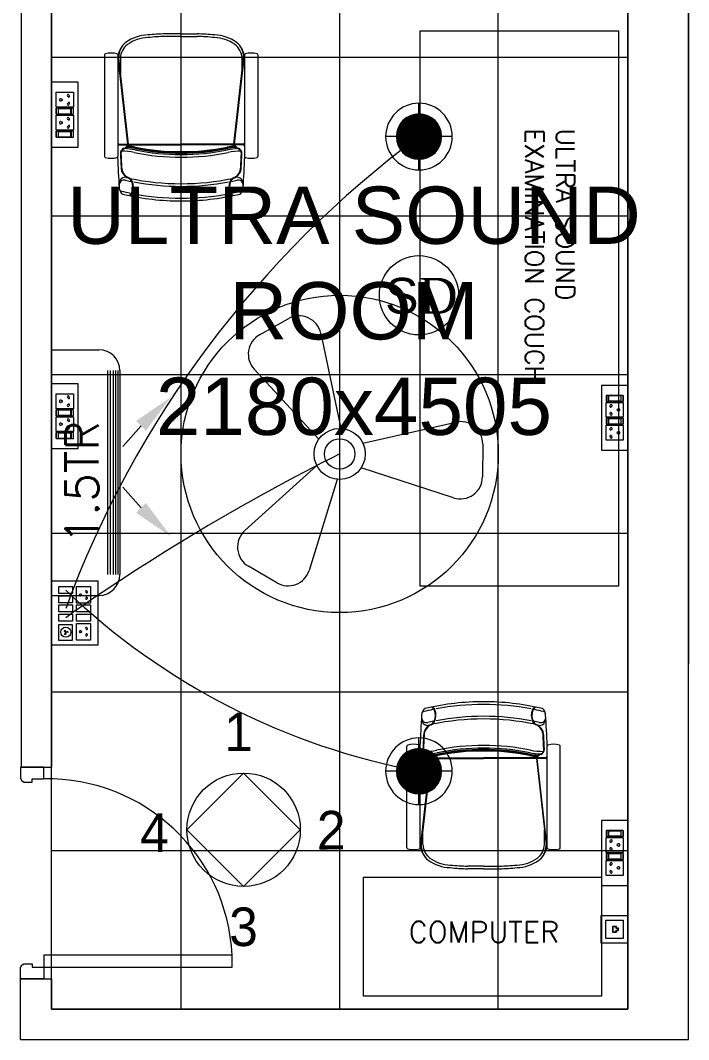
# Model space of a CAD drawing. Extents: x 3552052 to 4102982, y -707811 to -630695.
# Drawn here: x 3696667 to 3699194, y -687541 to -683686 of the extents above; entities that cross this region are included whole.
import ezdxf

# ---------------------------------------------------------------- set-up
doc = ezdxf.new("R2010")
doc.units = 0
doc.header["$LTSCALE"] = 6
doc.header["$MEASUREMENT"] = 0
doc.layers.get('0').update_dxf_attribs({"linetype": 'CONTINUOUS', "lineweight": 0})
for name, color, linetype, lineweight in [('DIM', 7, 'CONTINUOUS', 0), ('DOOR', 44, 'CONTINUOUS', 0), ('ELE-1200MM CEILINGFAN', 6, 'CONTINUOUS', 0), ('ELE-12M RAW&UPS SB', 40, 'CONTINUOUS', 0), ('ELE-12W LED', 1, 'CONTINUOUS', 0), ('ELE-12W UPS LIGHT', 3, 'CONTINUOUS', 0), ('ELE-2NOS OF 6-16 RAW POWER SOCKET', 1, 'CONTINUOUS', 0), ('ELE-4M RAW P.SB', 40, 'CONTINUOUS', 0), ('ELE-4M UPS P.SB', 3, 'CONTINUOUS', 0), ('ELE.LAN POINT', 3, 'CONTINUOUS', 0), ('EQP', 6, 'CONTINUOUS', 0), ('FA-BELOW SMOKE DERECTOR', 1, 'CONTINUOUS', 0), ('HVAC_HI-WALL_1.5TR', 5, 'CONTINUOUS', 0), ('MEP_HVAC_TEXT', 7, 'CONTINUOUS', 0), ('WALL', 8, 'CONTINUOUS', 0)]:
    doc.layers.add(name, color=color, linetype=linetype, lineweight=lineweight)
doc.layers.add('ELE-LIGHTING WIRING', color=7, linetype='CONTINUOUS', lineweight=0, true_color=0x63d7b6)
doc.styles.add('ARIAL', font='arial.ttf')
doc.styles.add('PDF Times New Roman', font='times.ttf')
doc.styles.get("Standard").update_dxf_attribs({"font": 'SIMPLEX'})
doc.styles.add('VERDANA', font='verdana.ttf')

# ---------------------------------------------------------------- blocks, each defined once
blk = doc.blocks.new('2')
at = {"layer": 'ELE-4M UPS P.SB', "color": 8, "linetype": 'ByBlock'}
for p, q in [((3601460.8, -685926.4), (3601460.8, -681421.4)), ((3602060.8, -685926.4), (3602060.8, -681421.4)), ((3602660.8, -685926.4), (3602660.8, -681421.4)), ((3600970.8, -681726.4), (3603150.7, -681726.4)), ((3600970.8, -682326.4), (3603150.7, -682326.4)), ((3600970.8, -682926.4), (3603150.7, -682926.4)), ((3600970.8, -683526.4), (3603150.7, -683526.4)), ((3600970.8, -684126.4), (3603150.7, -684126.4)), ((3600970.8, -684726.4), (3603150.7, -684726.4)), ((3600970.8, -685326.4), (3603150.7, -685326.4))]:
    blk.add_line(p, q, dxfattribs=at)
blk.add_lwpolyline([(3600970.8, -681421.4), (3603150.7, -681421.4), (3603150.7, -685926.4), (3600970.8, -685926.4)], close=True, dxfattribs=at)
blk = doc.blocks.new('Z$W@#1841')
at = {"layer": 'DOOR'}
blk.add_lwpolyline([(482.5, 633.2), (482.5, -167.4), (533, -167.4), (533, 633.2)], close=True, dxfattribs=at)
for points in [[(-254.1, -217.9), (-267.6, -217.9), (-267.6, -167.4), (-317.3, -167.4), (-317.3, -267.4), (-267.6, -267.4), (-267.6, -265.2, 0.414214), (-256.3, -253.9), (-254.1, -253.9)], [(519.5, -217.9), (533, -217.9), (533, -167.4), (582.7, -167.4), (582.7, -267.4), (533, -267.4), (533, -265.2, -0.414214), (521.7, -253.9), (519.5, -253.9)]]:
    blk.add_lwpolyline(points, format="xyb", close=True, dxfattribs=at)
at = {"layer": 'DOOR', "color": 145}
blk.add_arc((518.4, -152.1), 786.1, 92.6177, 181.1129, dxfattribs=at)
blk = doc.blocks.new('5')
at = {"layer": 'ELE-12M RAW&UPS SB', "color": 40, "ltscale": 10}
for p, q in [((3595747.9, -684825.4), (3595754.5, -684829.6)), ((3595757, -684828.9), (3595762, -684823.1)), ((3595764.6, -684826.2), (3595757.6, -684829.8)), ((3595754.1, -684830.6), (3595746.6, -684829.2)), ((3595755.5, -684840.2), (3595755.9, -684832.4)), ((3595757, -684832.2), (3595759.5, -684839.4))]:
    blk.add_line(p, q, dxfattribs=at)
for points in [[(3595950.5, -684951.6), (3595706.7, -684951.6), (3595706.7, -684776.6), (3595950.5, -684776.6)], [(3595784.7, -684803.3), (3595726.6, -684803.3), (3595726.6, -684856.1), (3595784.7, -684856.1)], [(3595824.4, -684856.4), (3595798, -684856.4), (3595798, -684803.6), (3595824.4, -684803.6)], [(3595859.1, -684856.4), (3595832.7, -684856.4), (3595832.7, -684803.6), (3595859.1, -684803.6)], [(3595893.8, -684856.4), (3595867.4, -684856.4), (3595867.4, -684803.6), (3595893.8, -684803.6)], [(3595824.4, -684923.9), (3595798, -684923.9), (3595798, -684871.1), (3595824.4, -684871.1)], [(3595859.1, -684923.9), (3595832.7, -684923.9), (3595832.7, -684871.1), (3595859.1, -684871.1)]]:
    blk.add_lwpolyline(points, close=True, dxfattribs=at)
at = {"layer": 'ELE-12M RAW&UPS SB', "color": 3, "linetype": 'ByBlock', "elevation": 0}
blk.add_lwpolyline([(3595928.5, -684856.4), (3595902.1, -684856.4), (3595902.1, -684803.6), (3595928.5, -684803.6)], close=True, dxfattribs=at)
at = {"layer": 'ELE-12M RAW&UPS SB', "color": 40, "ltscale": 10}
for radius in [19.1, 1.78]:
    blk.add_circle((3595756, -684830.6), radius, dxfattribs=at)
at = {"layer": 'ELE-4M RAW P.SB', "color": 40, "ltscale": 10}
for p, q in [((3595726.6, -684871.4), (3595789.7, -684871.4)), ((3595726.6, -684924.2), (3595726.6, -684871.4)), ((3595789.7, -684871.4), (3595789.7, -684924.2)), ((3595865.4, -684871.4), (3595928.5, -684871.4)), ((3595865.4, -684924.2), (3595865.4, -684871.4)), ((3595928.5, -684871.4), (3595928.5, -684924.2)), ((3595789.7, -684924.2), (3595726.6, -684924.2)), ((3595928.5, -684924.2), (3595865.4, -684924.2))]:
    blk.add_line(p, q, dxfattribs=at)
for centre, radius, start, end in [((3595745, -684908.1), 3.1, 5.2689, 272.51), ((3595758.2, -684884.8), 3.6, 307.1584, 232.8416), ((3595758.2, -684888.4), 2.29, 161.4031, 18.5969), ((3595771.4, -684908.1), 3.1, 267.49, 174.7311), ((3595883.7, -684908.1), 3.1, 5.2689, 272.51), ((3595896.9, -684884.8), 3.6, 307.1584, 232.8416), ((3595896.9, -684888.4), 2.29, 161.4031, 18.5969), ((3595910.1, -684908.1), 3.1, 267.49, 174.7311), ((3595747.5, -684910.3), 2.5, 202.6838, 75.0951), ((3595768.9, -684910.3), 2.5, 104.9049, 337.3162), ((3595886.2, -684910.3), 2.5, 202.6838, 75.0951), ((3595907.6, -684910.3), 2.5, 104.9049, 337.3162)]:
    blk.add_arc(centre, radius, start, end, dxfattribs=at)
blk = doc.blocks.new('RTUH 6U')
at = {"layer": 'ELE-2NOS OF 6-16 RAW POWER SOCKET', "color": 30, "lineweight": 0, "ltscale": 300}
for p, q in [((-311.5, -26.5), (-226.5, -26.5)), ((-311.5, -123.5), (-311.5, -26.5)), ((-226.5, -26.5), (-226.5, -123.5)), ((-187.1, -26.5), (-220.9, -26.5)), ((-220.9, -26.5), (-220.9, -123.5)), ((-189.9, -37), (-218, -37)), ((-218, -37), (-218, -113)), ((-189.9, -40.4), (-218, -40.4)), ((-189.9, -113), (-189.9, -37)), ((-187.1, -123.5), (-187.1, -26.5)), ((-187.1, -123.5), (-187.1, -26.5)), ((-181.4, -123.5), (-181.4, -26.5)), ((-181.4, -26.5), (-96.4, -26.5)), ((-96.4, -26.5), (-96.4, -123.5)), ((-57, -26.5), (-90.8, -26.5)), ((-90.8, -26.5), (-90.8, -123.5)), ((-59.8, -37), (-88, -37)), ((-88, -37), (-88, -113)), ((-59.8, -40.4), (-88, -40.4)), ((-59.8, -113), (-59.8, -37)), ((-57, -123.5), (-57, -26.5)), ((-57, -123.5), (-57, -26.5)), ((-218, -113), (-189.9, -113)), ((-88, -113), (-59.8, -113)), ((-226.5, -123.5), (-311.5, -123.5)), ((-187.1, -123.5), (-220.9, -123.5)), ((-220.9, -123.5), (-187.1, -123.5)), ((-96.4, -123.5), (-181.4, -123.5)), ((-57, -123.5), (-90.8, -123.5)), ((-90.8, -123.5), (-57, -123.5))]:
    blk.add_line(p, q, dxfattribs=at)
blk.add_lwpolyline([(0, 0), (-368.5, 0), (-368.5, -150), (0, -150)], close=True, dxfattribs=at)
for centre, radius, start, end in [((-293.2, -56.1), 5.7, 87.48997, 354.73109), ((-288.7, -52.1), 4.6, 284.90486, 157.31619), ((-249.3, -52.1), 4.6, 22.68381, 255.09514), ((-244.8, -56.1), 5.7, 185.26891, 92.51003), ((-163.1, -56.1), 5.7, 87.48997, 354.73109), ((-158.6, -52.1), 4.6, 284.90486, 157.31619), ((-119.2, -52.1), 4.6, 22.68381, 255.09514), ((-114.7, -56.1), 5.7, 185.26891, 92.51003), ((-269, -99), 6.62, 127.15837, 52.84163), ((-269, -92.3), 4.22, 341.40312, 198.59688), ((-138.9, -99), 6.62, 127.15837, 52.84163), ((-138.9, -92.3), 4.22, 341.40312, 198.59688)]:
    blk.add_arc(centre, radius, start, end, dxfattribs=at)
blk = doc.blocks.new('HI WALL SPLIT AC UNIT 1.5TR')
at = {"layer": 'HVAC_HI-WALL_1.5TR', "color": 7, "lineweight": 5}
for p, q in [((1295285.1, -129882.4), (1295362.7, -129951.6)), ((1295595, -129882.4), (1295517.4, -129951.6))]:
    blk.add_line(p, q, dxfattribs=at)
at = {"layer": 'HVAC_HI-WALL_1.5TR', "color": 5, "lineweight": 5}
for p, q in [((1295076, -129962.8), (1295847.5, -129962.8)), ((1294997.2, -130220.8), (1294997.2, -130041.6)), ((1295926.2, -130220.8), (1295926.2, -130041.6)), ((1294997.2, -130220.8), (1295926.2, -130220.8))]:
    blk.add_line(p, q, dxfattribs=at)
at = {"layer": 'HVAC_HI-WALL_1.5TR', "color": 8, "lineweight": 5}
for p, q in [((1295076, -129969.7), (1295847.5, -129969.7)), ((1295076, -129979), (1295847.5, -129979)), ((1295076, -129988.2), (1295847.5, -129988.2)), ((1295076, -129999.8), (1295847.5, -129999.8)), ((1295076, -130009), (1295847.5, -130009))]:
    blk.add_line(p, q, dxfattribs=at)
at = {"layer": 'HVAC_HI-WALL_1.5TR', "color": 5, "lineweight": 5}
for centre, start, end in [((1295076, -130041.6), 90, 180), ((1295847.5, -130041.6), 0, 90)]:
    blk.add_arc(centre, 78.8, start, end, dxfattribs=at)
at = {"layer": 'HVAC_HI-WALL_1.5TR', "color": 7, "lineweight": 5}
for points in [[(1295304, -129864.2), (1295266.2, -129900.6), (1295175.9, -129769)], [(1295576.1, -129864.2), (1295613.9, -129900.6), (1295704.2, -129769)]]:
    blk.add_solid(points, dxfattribs=at)
blk = doc.blocks.new('Voice')
at = {"layer": 'ELE.LAN POINT', "color": 6}
for points in [[(0, -31.8), (127.9, -31.8), (127.9, 92), (0, 92)], [(21.9, -10), (106, -10), (106, 70.1), (21.9, 70.1)], [(77.3, 21.4), (69.7, 21.4), (69.7, 11.7), (58.1, 11.7), (58.1, 21.4), (50.6, 21.4), (50.6, 38.7), (77.3, 38.7)], [(75.9, 22.8), (68.4, 22.8), (68.4, 13), (59.5, 13), (59.5, 22.8), (52, 22.8), (52, 37.4), (75.9, 37.4)]]:
    blk.add_lwpolyline(points, close=True, dxfattribs=at)
blk = doc.blocks.new('QWE')
at = {"layer": 'ELE-12W UPS LIGHT'}
h = blk.add_hatch(dxfattribs=at)
h.set_pattern_fill('ANSI31', color=8)
h.set_pattern_definition([(45, (-1135553.9097, 459369.4158), (-2.24506403, 2.24506403), [])])
edge = h.paths.add_edge_path()
edge.add_arc((0, 0), 85.7, 0, 360)
at = {"layer": 'ELE-12W UPS LIGHT', "color": 3}
for p, q in [((0, -126.1), (0, 126.1)), ((-126.1, 0), (126.1, 0))]:
    blk.add_line(p, q, dxfattribs=at)
for radius in [126.1, 85.7]:
    blk.add_circle((0, 0), radius, dxfattribs=at)
blk = doc.blocks.new('18W LED')
at = {"layer": 'ELE-12W LED'}
h = blk.add_hatch(dxfattribs=at)
h.set_pattern_fill('ANSI31', color=252)
h.set_pattern_definition([(45, (-1135553.9097, 459369.4158), (-2.24506403, 2.24506403), [])])
edge = h.paths.add_edge_path()
edge.add_arc((0, 0), 85.7, 0, 360)
at = {"layer": 'ELE-12W LED', "color": 1}
for p, q in [((0, -126.1), (0, 126.1)), ((-126.1, 0), (126.1, 0))]:
    blk.add_line(p, q, dxfattribs=at)
for radius in [126.1, 85.7]:
    blk.add_circle((0, 0), radius, dxfattribs=at)
blk = doc.blocks.new('A$C07FB25EA')
at = {"layer": 'ELE-1200MM CEILINGFAN', "color": 3}
for p, q in [((6.53, 13.37), (9.47, 11.64)), ((0.26, 2.64), (3.17, 12.07)), ((9.84, 7.94), (2.36, 1.21)), ((-11.8, 4.55), (-2.22, 1.44)), ((-14.84, -1.03), (-14.81, 2.38)), ((-2.41, -1.1), (-12.04, -3.29)), ((2.16, -1.54), (8.87, -8.78)), ((1.96, -12.49), (-0.13, -2.65)), ((8.31, -12.34), (5.35, -14.02))]:
    blk.add_line(p, q, dxfattribs=at)
at = {"layer": 'ELE-1200MM CEILINGFAN', "color": 5, "ltscale": 10}
blk.add_circle((0, 0), 16.45, dxfattribs=at)
at = {"layer": 'ELE-1200MM CEILINGFAN', "color": 3}
for radius in [2.65, 1.58]:
    blk.add_circle((0, 0), radius, dxfattribs=at)
for centre, start, end in [((5.36, 11.38), 59.5281, 162.5229), ((8.3, 9.66), 311.9493, 59.5281), ((-12.51, 2.36), 71.9493, 179.5281), ((-12.54, -1.05), 179.5281, 282.5229), ((7.18, -10.34), 299.5281, 42.5229), ((4.21, -12.02), 191.9493, 299.5281)]:
    blk.add_arc(centre, 2.3, start, end, dxfattribs=at)
blk = doc.blocks.new('SMOKE DETECTOR')
at = {"layer": 'FA-BELOW SMOKE DERECTOR', "color": 7}
blk.add_circle((931028.7, -118293.9), 166, dxfattribs=at)
at = {"layer": 'FA-BELOW SMOKE DERECTOR', "insert": (930887.1, -118373), "char_height": 150, "attachment_point": 7, "style": 'PDF Times New Roman'}
blk.add_mtext('{\\fArial|b0|i0|c0|p34;S}D', dxfattribs=at)

msp = doc.modelspace()

# ---------------------------------------------------------------- linework, layer by layer
msp.add_lwpolyline([(3697511.2, -686532.7), (3697296.8, -686747.1), (3697511.2, -686961.6), (3697725.6, -686747.1), (3697511.2, -686532.7)], close=True)
msp.add_circle((3697511.2, -686747.1), 214.4)
at = {"layer": 'ELE-LIGHTING WIRING', "linetype": 'ByBlock'}
for centre, radius, start, end in [((3700496.8, -687257.9), 3899.1, 126.5549, 159.7808), ((3701521.3, -692607.8), 8144.1, 116.60156, 125.10387)]:
    msp.add_arc(centre, radius, start, end, dxfattribs=at)
at = {"layer": 'ELE-LIGHTING WIRING', "color": 254, "linetype": 'ByBlock', "true_color": 0xdebad0}
msp.add_arc((3698652.6, -683946.1), 2623.6, 226.2391, 259.5008, dxfattribs=at)
at = {"layer": 'EQP'}
for p, q in [((3697274.8, -683737.3), (3697214.8, -683737.3)), ((3697274.8, -683747.3), (3697214.8, -683747.3)), ((3697274.8, -683737.3), (3697334.8, -683737.3)), ((3697274.8, -683747.3), (3697334.8, -683747.3)), ((3696984.8, -683816.7), (3696984.8, -684201.2)), ((3697034.8, -683816.7), (3697034.8, -684201.2)), ((3697514.8, -683816.7), (3697514.8, -684201.2)), ((3697564.8, -683816.7), (3697564.8, -684201.2)), ((3697073.1, -684154.7), (3697036.5, -683828.4)), ((3697075.1, -684154.7), (3697038.5, -683828.3)), ((3697044.8, -683828.9), (3697044.8, -683885.1)), ((3697474.5, -684154.7), (3697511.2, -683828.3)), ((3697476.5, -684154.7), (3697513.2, -683828.4)), ((3697504.8, -683828.9), (3697504.8, -683885.1)), ((3697034.9, -684161.3), (3697034.9, -684181.6)), ((3697039.9, -684154.7), (3697274.8, -684154.7)), ((3697039.9, -684156.3), (3697274.8, -684156.3)), ((3697509.8, -684154.7), (3697274.8, -684154.7)), ((3697509.8, -684156.3), (3697274.8, -684156.3)), ((3697514.8, -684161.3), (3697514.8, -684181.6)), ((3698129, -686815.2), (3698129, -686430.7)), ((3698179, -686815.2), (3698179, -686430.7)), ((3698659, -686815.2), (3698659, -686430.7)), ((3698709, -686815.2), (3698709, -686430.7)), ((3698179, -686470.6), (3698179, -686450.3)), ((3698217.3, -686477.2), (3698180.6, -686803.5)), ((3698219.3, -686477.2), (3698182.6, -686803.6)), ((3698184, -686475.6), (3698419, -686475.6)), ((3698184, -686477.2), (3698419, -686477.2)), ((3698653.9, -686475.6), (3698419, -686475.6)), ((3698653.9, -686477.2), (3698419, -686477.2)), ((3698618.7, -686477.2), (3698655.4, -686803.6)), ((3698620.7, -686477.2), (3698657.4, -686803.5)), ((3698658.9, -686470.6), (3698658.9, -686450.3)), ((3698189, -686803), (3698189, -686746.8)), ((3698649, -686803), (3698649, -686746.8)), ((3698419, -686884.5), (3698359, -686884.5)), ((3698419, -686894.5), (3698359, -686894.5)), ((3698419, -686884.5), (3698479, -686884.5)), ((3698419, -686894.5), (3698479, -686894.5))]:
    msp.add_line(p, q, dxfattribs=at)
at = {"layer": 'EQP', "linetype": 'ByBlock'}
for points in [[(3698929.1, -683725.8), (3698929.1, -685825.8), (3698179.1, -685825.8), (3698179.1, -683725.8)], [(3697964.6, -686925.9), (3698864.6, -686925.9), (3698864.6, -687375.9), (3697964.6, -687375.9)]]:
    msp.add_lwpolyline(points, close=True, dxfattribs=at)
at = {"layer": 'EQP'}
for centre, radius, start, end in [((3697152.1, -683888.9), 147.6, 91.4596, 125.8977), ((3697218.4, -684351.7), 614.4, 90.3336, 96.5501), ((3697218.4, -684351.7), 604.4, 90.3336, 96.5501), ((3697331.3, -684351.7), 614.4, 83.4499, 89.6664), ((3697331.3, -684351.7), 604.4, 83.4499, 89.6664), ((3697397.6, -683888.9), 147.6, 54.1023, 88.5404), ((3697114.7, -683832.4), 80, 127.9745, 177.3131), ((3697117.1, -683830.4), 80.6, 143.4972, 178.4824), ((3697121.2, -683828.3), 82.7, 146.0345, 179.9081), ((3697114.7, -683832.4), 70, 127.9745, 177.3131), ((3697152.1, -683888.9), 137.6, 91.4596, 125.8977), ((3697397.6, -683888.9), 137.6, 54.1023, 88.5404), ((3697434.9, -683832.4), 70, 2.6869, 52.0255), ((3697434.9, -683832.4), 80, 2.6869, 52.0255), ((3697428.5, -683828.3), 82.7, 0.0919, 33.9655), ((3697432.6, -683830.4), 80.6, 1.5176, 36.5028), ((3696988.8, -683816.7), 4, 104.5092, 180), ((3697009.8, -683897.8), 87.8, 75.4908, 104.5092), ((3697030.8, -683816.7), 4, 0, 75.4908), ((3697518.8, -683816.7), 4, 104.5092, 180), ((3697539.8, -683897.8), 87.8, 75.4908, 104.5092), ((3697560.8, -683816.7), 4, 0, 75.4908), ((3697037.4, -683828.3), 1, 178.4824, 186.413), ((3697512.2, -683828.3), 1, 353.587, 1.5176), ((3697039.8, -684149.7), 5, 180, 270), ((3697039.9, -684161.3), 5, 90, 180), ((3697065, -684188.7), 20, 110.756, 182.6723), ((3697065, -684188.7), 18, 110.756, 182.6723), ((3697047.8, -684143.1), 28.7, 290.756, 332.6792), ((3697047.8, -684143.1), 30.7, 290.756, 332.6792), ((3697038.1, -684523.8), 353.3, 80.0573, 86.41), ((3697038.1, -684523.8), 358.3, 80.0573, 85.3033), ((3697038.1, -684523.8), 361.3, 80.0573, 84.8805), ((3697038.1, -684523.8), 364.3, 80.0573, 84.5607), ((3697272.3, -683339.8), 848.7, 258.2946, 270.1678), ((3697272.3, -683339.8), 845.7, 258.2946, 270.1692), ((3697272.3, -683339.8), 842.7, 258.2946, 270.17), ((3697277.3, -683339.8), 842.7, 269.83, 281.7054), ((3697277.3, -683339.8), 845.7, 269.8308, 281.7054), ((3697277.3, -683339.8), 848.7, 269.8322, 281.7054), ((3697511.6, -684523.8), 364.3, 95.4393, 99.9427), ((3697511.6, -684523.8), 361.3, 95.1195, 99.9427), ((3697511.6, -684523.8), 358.3, 94.6967, 99.9427), ((3697511.6, -684523.8), 353.3, 93.59, 99.9427), ((3697501.9, -684143.1), 30.7, 207.3208, 249.244), ((3697501.9, -684143.1), 28.7, 207.3208, 249.244), ((3697484.6, -684188.7), 18, 357.3277, 69.244), ((3697484.6, -684188.7), 20, 357.3277, 69.244), ((3697509.8, -684149.7), 5, 270, 0), ((3697509.8, -684161.3), 5, 0, 90), ((3696988.8, -684201.2), 4, 180, 255.4908), ((3697009.8, -684120), 87.8, 255.4908, 284.5092), ((3697030.8, -684201.2), 4, 284.5092, 0), ((3708080.7, -683674.5), 11059.2, 182.74156, 183.34037), ((3708080.7, -683674.5), 11047.6, 182.67234, 182.9425), ((3708080.7, -683674.5), 11045.6, 182.67234, 182.94196), ((3697038.1, -684523.8), 343.3, 80.0573, 88.1969), ((3697272.3, -683339.8), 863.7, 258.2946, 270.1678), ((3697272.3, -683339.8), 853.7, 258.2946, 270.1678), ((3697277.3, -683339.8), 853.7, 269.8322, 281.7054), ((3697277.3, -683339.8), 863.7, 269.8322, 281.7054), ((3697277.3, -683339.8), 863.7, 269.8322, 269.8341), ((3697511.6, -684523.8), 343.3, 91.8031, 99.9427), ((3686469, -683674.5), 11045.6, 357.05804, 357.32766), ((3686469, -683674.5), 11047.6, 357.0575, 357.32766), ((3686469, -683674.5), 11059.2, 356.65963, 357.25844), ((3697518.8, -684201.2), 4, 180, 255.4908), ((3697539.8, -684120), 87.8, 255.4908, 284.5092), ((3697560.8, -684201.2), 4, 284.5092, 0), ((3697093.3, -684241.1), 45.7, 180.6246, 247.0402), ((3697093.3, -684241.1), 43.7, 180.6246, 247.0402), ((3697456.4, -684241.1), 43.7, 292.9598, 359.3754), ((3697456.4, -684241.1), 45.7, 292.9598, 359.3754), ((3697062.6, -684299.8), 20.5, 61.6089, 168.9238), ((3697063.4, -684308), 27.6, 27.9512, 63.9874), ((3697063.4, -684308), 29.6, 27.9512, 63.9874), ((3697274.8, -683353.4), 950.4, 258.1893, 270), ((3697274.8, -683353.4), 950.4, 270, 281.8107), ((3697486.3, -684308), 29.6, 116.0126, 152.0488), ((3697486.3, -684308), 27.6, 116.0126, 152.0488), ((3697487.1, -684299.8), 20.5, 11.0762, 118.3911), ((3697059.7, -684309.9), 20, 77.3268, 183.2999), ((3697094.1, -684312.4), 54.3, 162.2542, 179.7432), ((3697094.1, -684312.4), 54.3, 186.9024, 201.7937), ((3697050.9, -684321.9), 10, 192.4627, 256.2992), ((3697274.8, -683353.4), 960.4, 257.3268, 258.6038), ((3697038.1, -684317.1), 54.3, 338.2063, 23.9665), ((3697038.1, -684317.1), 56.3, 338.2063, 23.9665), ((3697274.8, -683353.4), 960.4, 259.2244, 270), ((3697274.8, -683353.4), 960.4, 270, 280.7756), ((3697511.5, -684317.1), 56.3, 156.0335, 201.7937), ((3697511.5, -684317.1), 54.3, 156.0335, 201.7937), ((3697274.8, -683353.4), 960.4, 281.3962, 282.6732), ((3697489.9, -684309.9), 20, 356.7001, 102.6732), ((3697498.8, -684321.9), 10, 283.7008, 347.5373), ((3697455.5, -684312.4), 54.3, 338.2063, 353.0976), ((3697455.5, -684312.4), 54.3, 0.2568, 17.7458), ((3697061.4, -684325.5), 19, 201.7937, 260.2285), ((3697274.8, -683403.3), 955.6, 256.2992, 258.338), ((3697274.8, -683403.3), 965.6, 257.0302, 270), ((3697070.3, -684329.1), 20, 287.5438, 336.0335), ((3697070.3, -684329.1), 22, 295.7963, 336.0335), ((3697274.8, -683403.3), 955.6, 259.1713, 270), ((3697274.8, -683403.3), 955.6, 270, 280.8287), ((3697274.8, -683403.3), 965.6, 270, 282.9698), ((3697479.4, -684329.1), 22, 203.9665, 244.2037), ((3697479.4, -684329.1), 20, 203.9665, 252.4562), ((3697274.8, -683403.3), 955.6, 281.662, 283.7008), ((3697488.3, -684325.5), 19, 279.7715, 338.2063), ((3698205.5, -686306.4), 19, 99.7715, 158.2063), ((3698419, -687228.6), 955.6, 101.662, 103.7008), ((3698419, -687228.6), 965.6, 90, 102.9698), ((3698214.4, -686302.7), 20, 23.9665, 72.4562), ((3698214.4, -686302.7), 22, 23.9665, 64.2037), ((3698419, -687228.6), 955.6, 90, 100.8287), ((3698419, -687228.6), 965.6, 77.0302, 90), ((3698419, -687228.6), 955.6, 79.1713, 90), ((3698623.5, -686302.7), 22, 115.7963, 156.0335), ((3698623.5, -686302.7), 20, 107.5438, 156.0335), ((3698419, -687228.6), 955.6, 76.2992, 78.338), ((3698632.5, -686306.4), 19, 21.7937, 80.2285), ((3709224.8, -686957.4), 11059.2, 176.65963, 177.25844), ((3698203.9, -686321.9), 20, 176.7001, 282.6732), ((3698238.3, -686319.5), 54.3, 180.2568, 197.7458), ((3698238.3, -686319.5), 54.3, 158.2063, 173.0976), ((3698195, -686309.9), 10, 103.7008, 167.5373), ((3698419, -687278.4), 950.4, 90, 101.8107), ((3698182.3, -686314.8), 54.3, 336.0335, 21.7937), ((3698182.3, -686314.8), 56.3, 336.0335, 21.7937), ((3698419, -687278.4), 960.4, 90, 100.7756), ((3698419, -687278.4), 960.4, 79.2244, 90), ((3698419, -687278.4), 950.4, 78.1893, 90), ((3698655.7, -686314.8), 56.3, 158.2063, 203.9665), ((3698655.7, -686314.8), 54.3, 158.2063, 203.9665), ((3698634.1, -686321.9), 20, 257.3268, 3.2999), ((3698642.9, -686309.9), 10, 12.4627, 76.2992), ((3698599.7, -686319.5), 54.3, 6.9024, 21.7937), ((3698599.7, -686319.5), 54.3, 342.2542, 359.7432), ((3687613.1, -686957.4), 11059.2, 2.74156, 3.34037), ((3698206.7, -686332.1), 20.5, 191.0762, 298.3911), ((3698237.4, -686390.7), 45.7, 112.9598, 179.3754), ((3698237.4, -686390.7), 43.7, 112.9598, 179.3754), ((3698419, -687278.4), 960.4, 101.3962, 102.6732), ((3698207.5, -686323.9), 27.6, 296.0126, 332.0488), ((3698207.5, -686323.9), 29.6, 296.0126, 332.0488), ((3698630.4, -686323.9), 29.6, 207.9512, 243.9874), ((3698630.4, -686323.9), 27.6, 207.9512, 243.9874), ((3698419, -687278.4), 960.4, 77.3268, 78.6038), ((3698600.5, -686390.7), 43.7, 0.6246, 67.0402), ((3698600.5, -686390.7), 45.7, 0.6246, 67.0402), ((3698631.2, -686332.1), 20.5, 241.6089, 348.9238), ((3709224.8, -686957.4), 11047.6, 177.0575, 177.32766), ((3709224.8, -686957.4), 11045.6, 177.05804, 177.32766), ((3687613.1, -686957.4), 11045.6, 2.67234, 2.94196), ((3687613.1, -686957.4), 11047.6, 2.67234, 2.9425), ((3698133, -686430.7), 4, 104.5092, 180), ((3698154, -686511.8), 87.8, 75.4908, 104.5092), ((3698175, -686430.7), 4, 0, 75.4908), ((3698209.2, -686443.2), 20, 177.3277, 249.244), ((3698209.2, -686443.2), 18, 177.3277, 249.244), ((3698182.3, -686108), 343.3, 271.8031, 279.9427), ((3698416.5, -687292.1), 863.7, 89.8322, 101.7054), ((3698416.5, -687292.1), 853.7, 89.8322, 101.7054), ((3698416.5, -687292.1), 848.7, 89.8322, 101.7054), ((3698416.5, -687292.1), 845.7, 89.8308, 101.7054), ((3698421.5, -687292.1), 863.7, 78.2946, 90.1678), ((3698416.5, -687292.1), 863.7, 89.8322, 89.8341), ((3698421.5, -687292.1), 853.7, 78.2946, 90.1678), ((3698421.5, -687292.1), 848.7, 78.2946, 90.1678), ((3698421.5, -687292.1), 845.7, 78.2946, 90.1692), ((3698655.7, -686108), 343.3, 260.0573, 268.1969), ((3698628.8, -686443.2), 18, 290.756, 2.6723), ((3698628.8, -686443.2), 20, 290.756, 2.6723), ((3698663, -686430.7), 4, 104.5092, 180), ((3698684, -686511.8), 87.8, 75.4908, 104.5092), ((3698705, -686430.7), 4, 0, 75.4908), ((3698184, -686470.6), 5, 180, 270), ((3698184, -686482.2), 5, 90, 180), ((3698191.9, -686488.8), 28.7, 27.3208, 69.244), ((3698191.9, -686488.8), 30.7, 27.3208, 69.244), ((3698182.3, -686108), 353.3, 273.59, 279.9427), ((3698182.3, -686108), 358.3, 274.6967, 279.9427), ((3698182.3, -686108), 361.3, 275.1195, 279.9427), ((3698182.3, -686108), 364.3, 275.4393, 279.9427), ((3698416.5, -687292.1), 842.7, 89.83, 101.7054), ((3698421.5, -687292.1), 842.7, 78.2946, 90.17), ((3698655.7, -686108), 364.3, 260.0573, 264.5607), ((3698655.7, -686108), 361.3, 260.0573, 264.8805), ((3698655.7, -686108), 358.3, 260.0573, 265.3033), ((3698655.7, -686108), 353.3, 260.0573, 266.41), ((3698646, -686488.8), 30.7, 110.756, 152.6792), ((3698646, -686488.8), 28.7, 110.756, 152.6792), ((3698653.9, -686470.6), 5, 270, 0), ((3698654, -686482.2), 5, 0, 90), ((3698133, -686815.2), 4, 180, 255.4908), ((3698154, -686734.1), 87.8, 255.4908, 284.5092), ((3698175, -686815.2), 4, 284.5092, 0), ((3698258.9, -686799.5), 80, 182.6869, 232.0255), ((3698181.6, -686803.6), 1, 173.587, 181.5176), ((3698261.2, -686801.5), 80.6, 181.5176, 216.5028), ((3698265.3, -686803.6), 82.7, 180.0919, 213.9655), ((3698258.9, -686799.5), 70, 182.6869, 232.0255), ((3698579.1, -686799.5), 70, 307.9745, 357.3131), ((3698579.1, -686799.5), 80, 307.9745, 357.3131), ((3698572.6, -686803.6), 82.7, 326.0345, 359.9081), ((3698576.7, -686801.5), 80.6, 323.4972, 358.4824), ((3698656.4, -686803.6), 1, 358.4824, 6.413), ((3698663, -686815.2), 4, 180, 255.4908), ((3698684, -686734.1), 87.8, 255.4908, 284.5092), ((3698705, -686815.2), 4, 284.5092, 0), ((3698296.2, -686742.9), 147.6, 234.1023, 268.5404), ((3698296.2, -686742.9), 137.6, 234.1023, 268.5404), ((3698541.7, -686742.9), 137.6, 271.4596, 305.8977), ((3698541.7, -686742.9), 147.6, 271.4596, 305.8977), ((3698362.5, -686280.1), 614.4, 263.4499, 269.6664), ((3698362.5, -686280.1), 604.4, 263.4499, 269.6664), ((3698475.4, -686280.1), 604.4, 270.3336, 276.5501), ((3698475.4, -686280.1), 614.4, 270.3336, 276.5501)]:
    msp.add_arc(centre, radius, start, end, dxfattribs=at)
at = {"layer": 'WALL', "color": 8, "linetype": 'ByBlock'}
for p, q in [((3696669.6, -682690.7), (3696669.6, -684420.7)), ((3699194.5, -687540.8), (3699194.4, -682690.7)), ((3696784.6, -682920.7), (3696784.6, -684535.7)), ((3698964.5, -687425.8), (3698964.4, -682920.7)), ((3699194.4, -682920.7), (3699194.5, -686120.7)), ((3696669.6, -684420.7), (3696669.6, -686510.8)), ((3696784.6, -684535.7), (3696784.6, -686510.8)), ((3696669.6, -686510.8), (3696784.6, -686510.8)), ((3696669.6, -687310.8), (3696784.6, -687310.8)), ((3696784.6, -687310.8), (3696784.6, -687425.8)), ((3696784.6, -687425.8), (3698964.4, -687425.8)), ((3696666.6, -687540.8), (3699194.5, -687540.8))]:
    msp.add_line(p, q, dxfattribs=at)
msp.add_lwpolyline([(3696666.6, -687540.8), (3696666.6, -687310.8)], dxfattribs=at)

# ---------------------------------------------------------------- block references
at = {"layer": 'DOOR', "color": 8, "linetype": 'Continuous', "xscale": 0.8888888889923692, "yscale": 0.8888888889923692, "zscale": 0.8888888889923692, "rotation": 270}
msp.add_blockref('Z$W@#1841', (3696904.3, -686792.8), dxfattribs=at)
at = {"layer": 'ELE-1200MM CEILINGFAN', "color": 7, "ltscale": 8, "xscale": 36.47592107175105, "yscale": 36.47592107175105, "zscale": 36.47592107175105, "rotation": 180}
msp.add_blockref('A$C07FB25EA', (3697874.5, -685325.8), dxfattribs=at)
at = {"layer": 'ELE-12M RAW&UPS SB', "color": 0, "linetype": 'ByBlock', "rotation": 90}
msp.add_blockref('5', (3012007.9, -4281756.2), dxfattribs=at)
at = {"layer": 'ELE-12W LED', "color": 6, "xscale": -1}
msp.add_blockref('18W LED', (3698174.5, -684125.8), dxfattribs=at)
at = {"layer": 'ELE-12W UPS LIGHT', "linetype": 'ByBlock', "xscale": -1}
msp.add_blockref('QWE', (3698174.5, -686525.8), dxfattribs=at)
at = {"layer": 'ELE-2NOS OF 6-16 RAW POWER SOCKET', "color": 3, "linetype": 'ByBlock', "xscale": 0.6666669986440074, "yscale": 0.6666669986440074, "zscale": 0.6666669986440074}
for p, rotation in [((3696884.6, -684165.8), 269.9999999999999), ((3696884.6, -685305.8), 269.9999999999999), ((3698864.4, -685066.4), 89.9999999999999), ((3698864.4, -686712), 89.9999999999999)]:
    msp.add_blockref('RTUH 6U', p, dxfattribs=dict(at, rotation=rotation))
at = {"layer": 'ELE-4M UPS P.SB', "color": 0, "linetype": 'ByBlock'}
msp.add_blockref('2', (95813.8, -1499.4), dxfattribs=at)
at = {"layer": 'ELE.LAN POINT', "color": 7, "xscale": -0.8135966191344682, "yscale": 0.8135966191344682, "zscale": 0.8135966191344682, "rotation": 89.99999999999986}
msp.add_blockref('Voice', (3698938.5, -687071.8), dxfattribs=at)
at = {"layer": 'FA-BELOW SMOKE DERECTOR', "color": 6, "xscale": 0.9035551315104862, "yscale": 0.9035551315104862, "zscale": 0.9035551315104862}
msp.add_blockref('SMOKE DETECTOR', (2856938.7, -577840.8), dxfattribs=at)
at = {"layer": 'HVAC_HI-WALL_1.5TR', "rotation": 270}
msp.add_blockref('HI WALL SPLIT AC UNIT 1.5TR', (3827005.4, 610065.4), dxfattribs=at)

# ---------------------------------------------------------------- texts
at = {"ltscale": 0.1, "char_height": 136.805, "width": 184.566, "attachment_point": 5, "rotation": 0.1103}
for s, insert in [('\\pxqc;{\\F.shx.shx;\\H1.0669x;1}', (3697491.9, -686376.7)), ('\\pxqc;{\\F.shx.shx.shx;\\H1.0669x;2}', (3697842.3, -686748.8)), ('\\pxqc;{\\F.shx.shx.shx.shx;\\H1.0669x;4}', (3697173.4, -686758.6)), ('\\pxqc;{\\F.shx.shx.shx.shx;\\H1.0669x;3}', (3697510.6, -687115.1))]:
    msp.add_mtext(s, dxfattribs=dict(at, insert=insert))
at = {"layer": 'DIM', "color": 8, "insert": (3697928.4, -684785.8), "char_height": 216.75, "width": 2086.034, "attachment_point": 5, "style": 'ARIAL'}
msp.add_mtext('ULTRA SOUND\\PROOM\\P2180x4505', dxfattribs=at)
at = {"layer": 'MEP_HVAC_TEXT', "linetype": 'ByBlock', "insert": (3698763.2, -684095), "char_height": 70, "attachment_point": 1, "rotation": 270}
msp.add_mtext_dynamic_manual_height_columns('ULTRA SOUND \\PEXAMINATION COUCH', width=1808.291, gutter_width=10, heights=[0], dxfattribs=at)
at = {"layer": 'MEP_HVAC_TEXT', "color": 0, "insert": (3696837.2, -685200.7), "char_height": 125, "attachment_point": 3, "rotation": 89.9931, "style": 'VERDANA'}
msp.add_mtext_dynamic_manual_height_columns('{\\Fromans|c0;\\C256;1.5TR}', width=1718.699, gutter_width=750, heights=[0], dxfattribs=at)
at = {"layer": 'MEP_HVAC_TEXT', "linetype": 'ByBlock', "insert": (3698135.4, -687094), "char_height": 80, "attachment_point": 1}
msp.add_mtext_dynamic_manual_height_columns('COMPUTER', width=557.158, gutter_width=10, heights=[0], dxfattribs=at)

doc.saveas('drawing.dxf')
